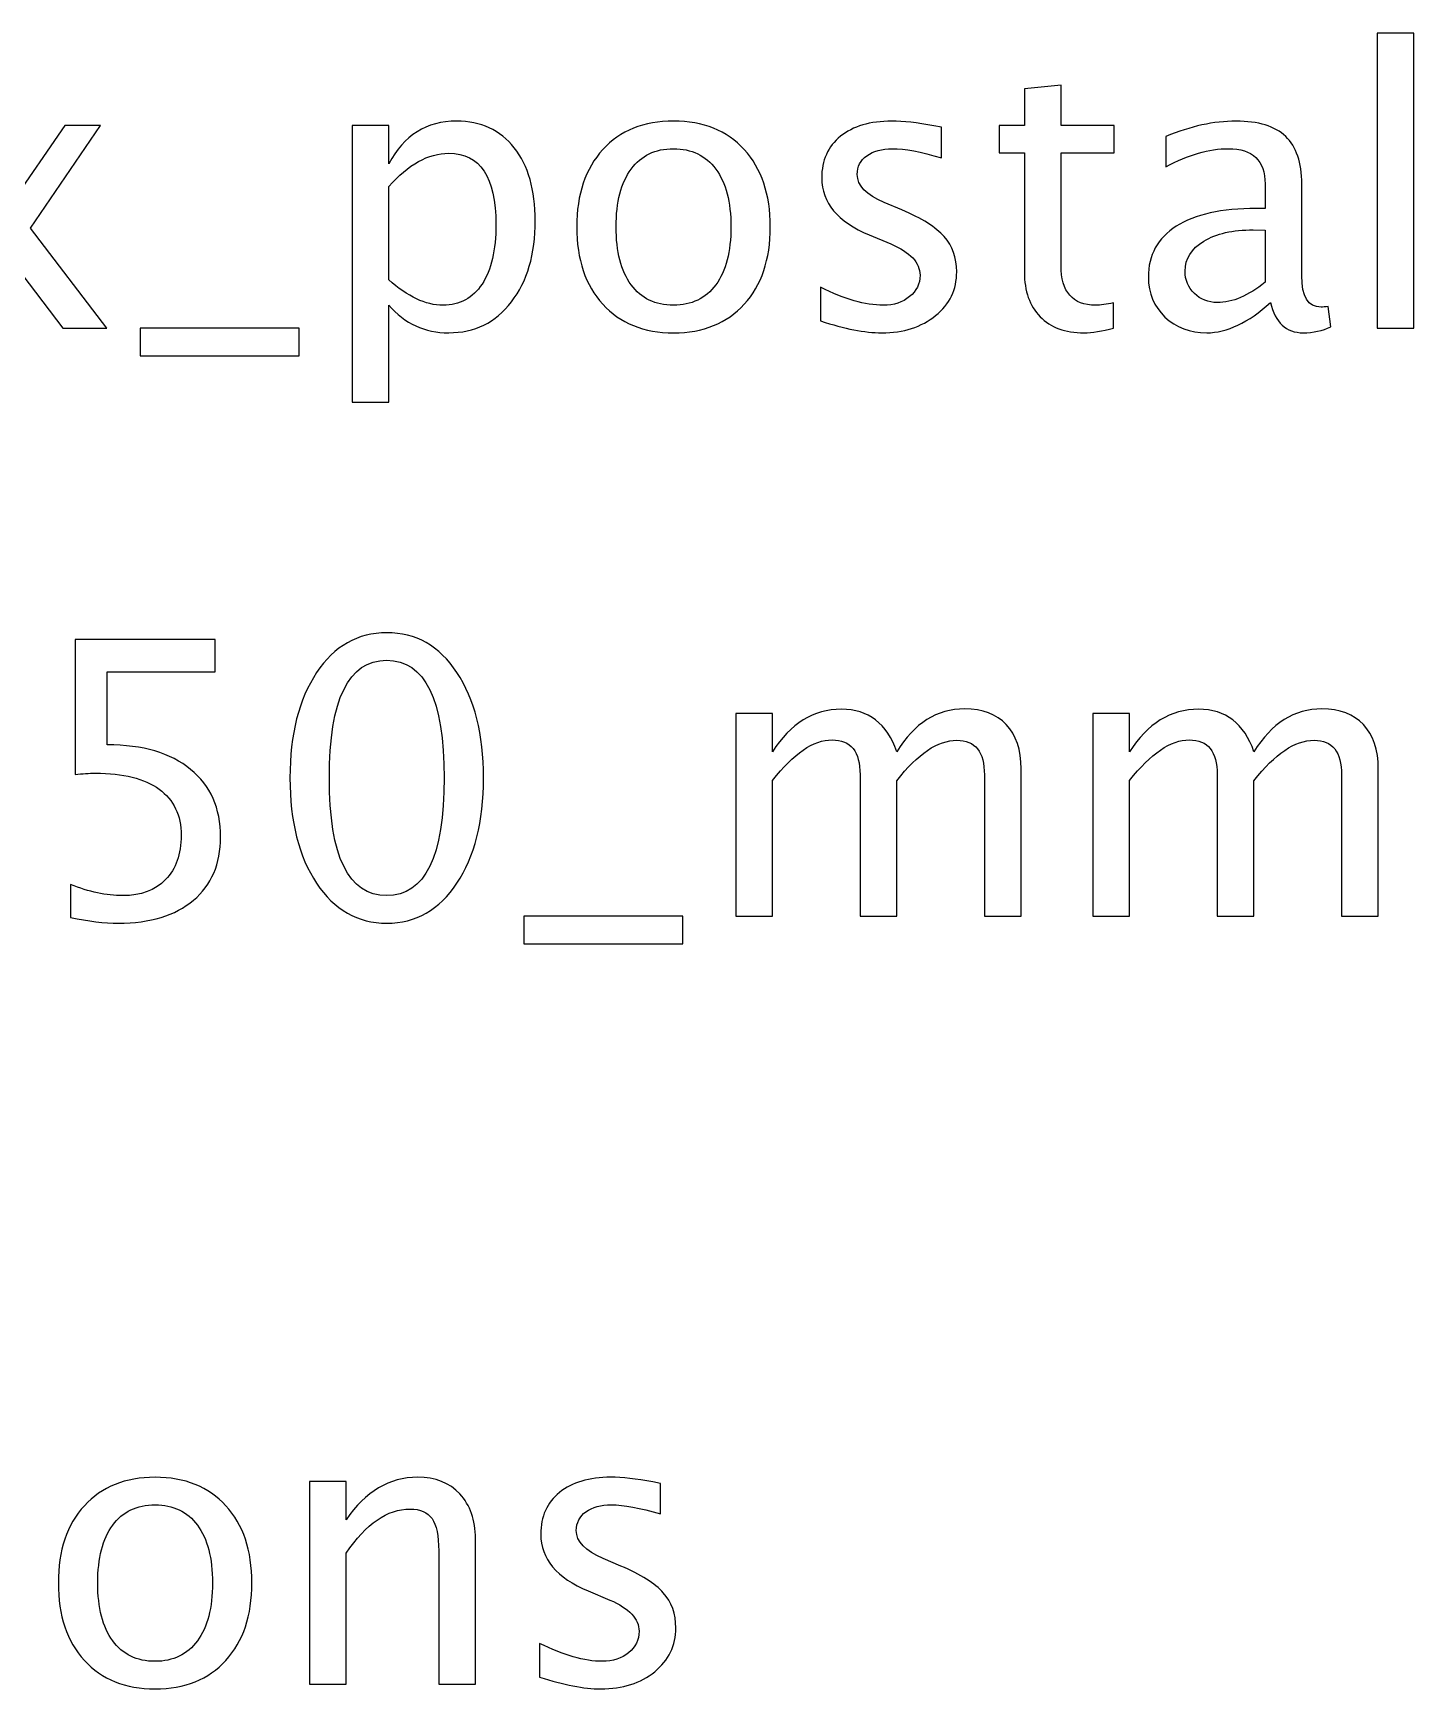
# Model space of a CAD drawing. Header units: centimetres. Extents: x -19.2 to 20.5, y -19 to 20.1.
# Drawn here: x 3.97 to 8.55, y 14.66 to 20.15 of the extents above; entities that cross this region are included whole.
import ezdxf

# ---------------------------------------------------------------- set-up
doc = ezdxf.new("R2010")
doc.units = ezdxf.units.CM
doc.header["$MEASUREMENT"] = 0
doc.layers.add('Layer 1', color=7, linetype='Continuous')

msp = doc.modelspace()

# ---------------------------------------------------------------- linework, layer by layer
at = {"layer": 'Layer 1'}
for points, knots in [([(8.42781, 19.17044), (8.42781, 19.17044), (8.42781, 20.14961), (8.42781, 20.14961), (8.42781, 20.14961), (8.42781, 20.14961), (8.54973, 20.14961), (8.54973, 20.14961), (8.54973, 20.14961), (8.54973, 20.14961), (8.54973, 19.17044), (8.54973, 19.17044), (8.54973, 19.17044), (8.54973, 19.17044), (8.42781, 19.17044), (8.42781, 19.17044)], [0, 0, 0, 0, 0.2, 0.2, 0.2, 0.2, 0.4, 0.4, 0.4, 0.4, 0.6, 0.6, 0.6, 0.6, 1, 1, 1, 1]), ([(7.55257, 19.17065), (7.51489, 19.16028), (7.48209, 19.1552), (7.45436, 19.1552), (7.45436, 19.1552), (7.39213, 19.1552), (7.34366, 19.17298), (7.30894, 19.20854), (7.30894, 19.20854), (7.27402, 19.2441), (7.25666, 19.29342), (7.25666, 19.35671), (7.25666, 19.35671), (7.25666, 19.35671), (7.25666, 19.7521), (7.25666, 19.7521), (7.25666, 19.7521), (7.25666, 19.7521), (7.17242, 19.7521), (7.17242, 19.7521), (7.17242, 19.7521), (7.17242, 19.7521), (7.17242, 19.84354), (7.17242, 19.84354), (7.17242, 19.84354), (7.17242, 19.84354), (7.25666, 19.84354), (7.25666, 19.84354), (7.25666, 19.84354), (7.25666, 19.84354), (7.25666, 19.96525), (7.25666, 19.96525), (7.25666, 19.96525), (7.25666, 19.96525), (7.37858, 19.97689), (7.37858, 19.97689), (7.37858, 19.97689), (7.37858, 19.97689), (7.37858, 19.84354), (7.37858, 19.84354), (7.37858, 19.84354), (7.37858, 19.84354), (7.55511, 19.84354), (7.55511, 19.84354), (7.55511, 19.84354), (7.55511, 19.84354), (7.55511, 19.7521), (7.55511, 19.7521), (7.55511, 19.7521), (7.55511, 19.7521), (7.37858, 19.7521), (7.37858, 19.7521), (7.37858, 19.7521), (7.37858, 19.7521), (7.37858, 19.37872), (7.37858, 19.37872), (7.37858, 19.37872), (7.37858, 19.29067), (7.41689, 19.24664), (7.4933, 19.24664), (7.4933, 19.24664), (7.5096, 19.24664), (7.52929, 19.24939), (7.55257, 19.25468), (7.55257, 19.25468), (7.55257, 19.25468), (7.55257, 19.17065), (7.55257, 19.17065)], [0, 0, 0, 0, 0.0555556, 0.0555556, 0.0555556, 0.0555556, 0.1111111, 0.1111111, 0.1111111, 0.1111111, 0.1666667, 0.1666667, 0.1666667, 0.1666667, 0.2222222, 0.2222222, 0.2222222, 0.2222222, 0.2777778, 0.2777778, 0.2777778, 0.2777778, 0.3333333, 0.3333333, 0.3333333, 0.3333333, 0.3888889, 0.3888889, 0.3888889, 0.3888889, 0.4444444, 0.4444444, 0.4444444, 0.4444444, 0.5, 0.5, 0.5, 0.5, 0.5555556, 0.5555556, 0.5555556, 0.5555556, 0.6111111, 0.6111111, 0.6111111, 0.6111111, 0.6666667, 0.6666667, 0.6666667, 0.6666667, 0.7222222, 0.7222222, 0.7222222, 0.7222222, 0.7777778, 0.7777778, 0.7777778, 0.7777778, 0.8333333, 0.8333333, 0.8333333, 0.8333333, 0.8888889, 0.8888889, 0.8888889, 0.8888889, 1, 1, 1, 1]), ([(3.5434, 19.17044), (3.5434, 19.17044), (3.79973, 19.51779), (3.79973, 19.51779), (3.79973, 19.51779), (3.79973, 19.51779), (3.55102, 19.84354), (3.55102, 19.84354), (3.55102, 19.84354), (3.55102, 19.84354), (3.69644, 19.84354), (3.69644, 19.84354), (3.69644, 19.84354), (3.69644, 19.84354), (3.89286, 19.58425), (3.89286, 19.58425), (3.89286, 19.58425), (3.89286, 19.58425), (4.07066, 19.84354), (4.07066, 19.84354), (4.07066, 19.84354), (4.07066, 19.84354), (4.18983, 19.84354), (4.18983, 19.84354), (4.18983, 19.84354), (4.18983, 19.84354), (3.957, 19.50212), (3.957, 19.50212), (3.957, 19.50212), (3.957, 19.50212), (4.21015, 19.17044), (4.21015, 19.17044), (4.21015, 19.17044), (4.21015, 19.17044), (4.06474, 19.17044), (4.06474, 19.17044), (4.06474, 19.17044), (4.06474, 19.17044), (3.86196, 19.43714), (3.86196, 19.43714), (3.86196, 19.43714), (3.86196, 19.43714), (3.66574, 19.17044), (3.66574, 19.17044), (3.66574, 19.17044), (3.66574, 19.17044), (3.5434, 19.17044), (3.5434, 19.17044)], [0, 0, 0, 0, 0.0769231, 0.0769231, 0.0769231, 0.0769231, 0.1538462, 0.1538462, 0.1538462, 0.1538462, 0.2307692, 0.2307692, 0.2307692, 0.2307692, 0.3076923, 0.3076923, 0.3076923, 0.3076923, 0.3846154, 0.3846154, 0.3846154, 0.3846154, 0.4615385, 0.4615385, 0.4615385, 0.4615385, 0.5384615, 0.5384615, 0.5384615, 0.5384615, 0.6153846, 0.6153846, 0.6153846, 0.6153846, 0.6923077, 0.6923077, 0.6923077, 0.6923077, 0.7692308, 0.7692308, 0.7692308, 0.7692308, 0.8461538, 0.8461538, 0.8461538, 0.8461538, 1, 1, 1, 1]), ([(5.02464, 18.92533), (5.02464, 18.92533), (5.02464, 19.84354), (5.02464, 19.84354), (5.02464, 19.84354), (5.02464, 19.84354), (5.14656, 19.84354), (5.14656, 19.84354), (5.14656, 19.84354), (5.14656, 19.84354), (5.14656, 19.71633), (5.14656, 19.71633), (5.14656, 19.71633), (5.19651, 19.81052), (5.27166, 19.85751), (5.37177, 19.85751), (5.37177, 19.85751), (5.45284, 19.85751), (5.51655, 19.82809), (5.56312, 19.76903), (5.56312, 19.76903), (5.60969, 19.70998), (5.63297, 19.62933), (5.63297, 19.5271), (5.63297, 19.5271), (5.63297, 19.41576), (5.60651, 19.3258), (5.55381, 19.25765), (5.55381, 19.25765), (5.5011, 19.18928), (5.43168, 19.1552), (5.34574, 19.1552), (5.34574, 19.1552), (5.26594, 19.1552), (5.19948, 19.18568), (5.14656, 19.24685), (5.14656, 19.24685), (5.14656, 19.24685), (5.14656, 18.92533), (5.14656, 18.92533), (5.14656, 18.92533), (5.14656, 18.92533), (5.02464, 18.92533), (5.02464, 18.92533)], [0, 0, 0, 0, 0.0833333, 0.0833333, 0.0833333, 0.0833333, 0.1666667, 0.1666667, 0.1666667, 0.1666667, 0.25, 0.25, 0.25, 0.25, 0.3333333, 0.3333333, 0.3333333, 0.3333333, 0.4166667, 0.4166667, 0.4166667, 0.4166667, 0.5, 0.5, 0.5, 0.5, 0.5833333, 0.5833333, 0.5833333, 0.5833333, 0.6666667, 0.6666667, 0.6666667, 0.6666667, 0.75, 0.75, 0.75, 0.75, 0.8333333, 0.8333333, 0.8333333, 0.8333333, 1, 1, 1, 1]), ([(6.09186, 19.1552), (5.99301, 19.1552), (5.9147, 19.18674), (5.85712, 19.24982), (5.85712, 19.24982), (5.79934, 19.31289), (5.77055, 19.39862), (5.77055, 19.50678), (5.77055, 19.50678), (5.77055, 19.61473), (5.79934, 19.70024), (5.85712, 19.76311), (5.85712, 19.76311), (5.9147, 19.82597), (5.99301, 19.85751), (6.09186, 19.85751), (6.09186, 19.85751), (6.19071, 19.85751), (6.26903, 19.82597), (6.3266, 19.76311), (6.3266, 19.76311), (6.38438, 19.70024), (6.41317, 19.61473), (6.41317, 19.50678), (6.41317, 19.50678), (6.41317, 19.39862), (6.38438, 19.31289), (6.3266, 19.24982), (6.3266, 19.24982), (6.26903, 19.18674), (6.19071, 19.1552), (6.09186, 19.1552)], [0, 0, 0, 0, 0.1111111, 0.1111111, 0.1111111, 0.1111111, 0.2222222, 0.2222222, 0.2222222, 0.2222222, 0.3333333, 0.3333333, 0.3333333, 0.3333333, 0.4444444, 0.4444444, 0.4444444, 0.4444444, 0.5555556, 0.5555556, 0.5555556, 0.5555556, 0.6666667, 0.6666667, 0.6666667, 0.6666667, 0.7777778, 0.7777778, 0.7777778, 0.7777778, 1, 1, 1, 1]), ([(6.57996, 19.19457), (6.57996, 19.19457), (6.57996, 19.30633), (6.57996, 19.30633), (6.57996, 19.30633), (6.65976, 19.26654), (6.72897, 19.24664), (6.78803, 19.24664), (6.78803, 19.24664), (6.82317, 19.24664), (6.85238, 19.25617), (6.87545, 19.27522), (6.87545, 19.27522), (6.89852, 19.29405), (6.91016, 19.31776), (6.91016, 19.34634), (6.91016, 19.34634), (6.91016, 19.38803), (6.87778, 19.42254), (6.81301, 19.44984), (6.81301, 19.44984), (6.81301, 19.44984), (6.74167, 19.48011), (6.74167, 19.48011), (6.74167, 19.48011), (6.63648, 19.52371), (6.58377, 19.58679), (6.58377, 19.6687), (6.58377, 19.6687), (6.58377, 19.72734), (6.60451, 19.77348), (6.646, 19.80713), (6.646, 19.80713), (6.68749, 19.84079), (6.74443, 19.85751), (6.8166, 19.85751), (6.8166, 19.85751), (6.85407, 19.85751), (6.90064, 19.85243), (6.95588, 19.84206), (6.95588, 19.84206), (6.95588, 19.84206), (6.98128, 19.83719), (6.98128, 19.83719), (6.98128, 19.83719), (6.98128, 19.83719), (6.98128, 19.73559), (6.98128, 19.73559), (6.98128, 19.73559), (6.91334, 19.75591), (6.85915, 19.76607), (6.81872, 19.76607), (6.81872, 19.76607), (6.78316, 19.76607), (6.75501, 19.75824), (6.73363, 19.74279), (6.73363, 19.74279), (6.71246, 19.72734), (6.70188, 19.70659), (6.70188, 19.68056), (6.70188, 19.68056), (6.70188, 19.64394), (6.73151, 19.61282), (6.79099, 19.58764), (6.79099, 19.58764), (6.79099, 19.58764), (6.84962, 19.56287), (6.84962, 19.56287), (6.84962, 19.56287), (6.91609, 19.53493), (6.96308, 19.5053), (6.99059, 19.47418), (6.99059, 19.47418), (7.01832, 19.44307), (7.03208, 19.40412), (7.03208, 19.35755), (7.03208, 19.35755), (7.03208, 19.2985), (7.0088, 19.25003), (6.96202, 19.21214), (6.96202, 19.21214), (6.91545, 19.17425), (6.85576, 19.1552), (6.78316, 19.1552), (6.78316, 19.1552), (6.72728, 19.1552), (6.65976, 19.16832), (6.57996, 19.19457)], [0, 0, 0, 0, 0.0434783, 0.0434783, 0.0434783, 0.0434783, 0.0869565, 0.0869565, 0.0869565, 0.0869565, 0.1304348, 0.1304348, 0.1304348, 0.1304348, 0.173913, 0.173913, 0.173913, 0.173913, 0.2173913, 0.2173913, 0.2173913, 0.2173913, 0.2608696, 0.2608696, 0.2608696, 0.2608696, 0.3043478, 0.3043478, 0.3043478, 0.3043478, 0.3478261, 0.3478261, 0.3478261, 0.3478261, 0.3913043, 0.3913043, 0.3913043, 0.3913043, 0.4347826, 0.4347826, 0.4347826, 0.4347826, 0.4782609, 0.4782609, 0.4782609, 0.4782609, 0.5217391, 0.5217391, 0.5217391, 0.5217391, 0.5652174, 0.5652174, 0.5652174, 0.5652174, 0.6086957, 0.6086957, 0.6086957, 0.6086957, 0.6521739, 0.6521739, 0.6521739, 0.6521739, 0.6956522, 0.6956522, 0.6956522, 0.6956522, 0.7391304, 0.7391304, 0.7391304, 0.7391304, 0.7826087, 0.7826087, 0.7826087, 0.7826087, 0.826087, 0.826087, 0.826087, 0.826087, 0.8695652, 0.8695652, 0.8695652, 0.8695652, 0.9130435, 0.9130435, 0.9130435, 0.9130435, 1, 1, 1, 1]), ([(8.07348, 19.25617), (8.00025, 19.18886), (7.92976, 19.1552), (7.86203, 19.1552), (7.86203, 19.1552), (7.80636, 19.1552), (7.76, 19.17256), (7.72339, 19.20748), (7.72339, 19.20748), (7.68656, 19.24241), (7.66814, 19.28643), (7.66814, 19.33956), (7.66814, 19.33956), (7.66814, 19.41301), (7.69904, 19.46953), (7.76085, 19.5089), (7.76085, 19.5089), (7.82266, 19.54827), (7.91135, 19.56795), (8.02692, 19.56795), (8.02692, 19.56795), (8.02692, 19.56795), (8.05549, 19.56795), (8.05549, 19.56795), (8.05549, 19.56795), (8.05549, 19.56795), (8.05549, 19.64902), (8.05549, 19.64902), (8.05549, 19.64902), (8.05549, 19.72712), (8.01485, 19.76607), (7.93336, 19.76607), (7.93336, 19.76607), (7.87028, 19.76607), (7.80128, 19.74617), (7.72656, 19.70638), (7.72656, 19.70638), (7.72656, 19.70638), (7.72656, 19.80671), (7.72656, 19.80671), (7.72656, 19.80671), (7.80869, 19.84058), (7.88616, 19.85751), (7.95876, 19.85751), (7.95876, 19.85751), (8.03348, 19.85751), (8.08872, 19.84058), (8.12407, 19.8065), (8.12407, 19.8065), (8.15963, 19.77242), (8.17741, 19.71993), (8.17741, 19.64902), (8.17741, 19.64902), (8.17741, 19.64902), (8.17741, 19.34485), (8.17741, 19.34485), (8.17741, 19.34485), (8.17741, 19.27522), (8.19879, 19.24029), (8.24176, 19.24029), (8.24176, 19.24029), (8.24705, 19.24029), (8.25488, 19.24114), (8.26525, 19.24283), (8.26525, 19.24283), (8.26525, 19.24283), (8.27393, 19.1751), (8.27393, 19.1751), (8.27393, 19.1751), (8.2462, 19.16176), (8.21572, 19.1552), (8.18228, 19.1552), (8.18228, 19.1552), (8.12534, 19.1552), (8.08915, 19.18886), (8.07348, 19.25617)], [0, 0, 0, 0, 0.05, 0.05, 0.05, 0.05, 0.1, 0.1, 0.1, 0.1, 0.15, 0.15, 0.15, 0.15, 0.2, 0.2, 0.2, 0.2, 0.25, 0.25, 0.25, 0.25, 0.3, 0.3, 0.3, 0.3, 0.35, 0.35, 0.35, 0.35, 0.4, 0.4, 0.4, 0.4, 0.45, 0.45, 0.45, 0.45, 0.5, 0.5, 0.5, 0.5, 0.55, 0.55, 0.55, 0.55, 0.6, 0.6, 0.6, 0.6, 0.65, 0.65, 0.65, 0.65, 0.7, 0.7, 0.7, 0.7, 0.75, 0.75, 0.75, 0.75, 0.8, 0.8, 0.8, 0.8, 0.85, 0.85, 0.85, 0.85, 0.9, 0.9, 0.9, 0.9, 1, 1, 1, 1]), ([(5.14656, 19.33088), (5.20943, 19.27479), (5.26933, 19.24664), (5.32627, 19.24664), (5.32627, 19.24664), (5.38236, 19.24664), (5.42575, 19.27014), (5.45623, 19.31691), (5.45623, 19.31691), (5.48692, 19.36369), (5.50216, 19.42952), (5.50216, 19.51461), (5.50216, 19.51461), (5.50216, 19.67209), (5.45009, 19.75083), (5.34595, 19.75083), (5.34595, 19.75083), (5.27779, 19.75083), (5.21133, 19.714), (5.14656, 19.64013), (5.14656, 19.64013), (5.14656, 19.64013), (5.14656, 19.33088), (5.14656, 19.33088)], [0, 0, 0, 0, 0.1428571, 0.1428571, 0.1428571, 0.1428571, 0.2857143, 0.2857143, 0.2857143, 0.2857143, 0.4285714, 0.4285714, 0.4285714, 0.4285714, 0.5714286, 0.5714286, 0.5714286, 0.5714286, 0.7142857, 0.7142857, 0.7142857, 0.7142857, 1, 1, 1, 1]), ([(6.09165, 19.24664), (6.15197, 19.24664), (6.19896, 19.26929), (6.23241, 19.3148), (6.23241, 19.3148), (6.26564, 19.36009), (6.28236, 19.42423), (6.28236, 19.50678), (6.28236, 19.50678), (6.28236, 19.58912), (6.26564, 19.65304), (6.23241, 19.69834), (6.23241, 19.69834), (6.19896, 19.74342), (6.15197, 19.76607), (6.09165, 19.76607), (6.09165, 19.76607), (6.03111, 19.76607), (5.98412, 19.74342), (5.9511, 19.69834), (5.9511, 19.69834), (5.91787, 19.65304), (5.90136, 19.58912), (5.90136, 19.50678), (5.90136, 19.50678), (5.90136, 19.42423), (5.91787, 19.36009), (5.9511, 19.3148), (5.9511, 19.3148), (5.98412, 19.26929), (6.03111, 19.24664), (6.09165, 19.24664)], [0, 0, 0, 0, 0.1111111, 0.1111111, 0.1111111, 0.1111111, 0.2222222, 0.2222222, 0.2222222, 0.2222222, 0.3333333, 0.3333333, 0.3333333, 0.3333333, 0.4444444, 0.4444444, 0.4444444, 0.4444444, 0.5555556, 0.5555556, 0.5555556, 0.5555556, 0.6666667, 0.6666667, 0.6666667, 0.6666667, 0.7777778, 0.7777778, 0.7777778, 0.7777778, 1, 1, 1, 1]), ([(8.05549, 19.32263), (8.05549, 19.32263), (8.05549, 19.49556), (8.05549, 19.49556), (8.05549, 19.49556), (8.05549, 19.49556), (8.01633, 19.49683), (8.01633, 19.49683), (8.01633, 19.49683), (7.9486, 19.49683), (7.89399, 19.48434), (7.85229, 19.45937), (7.85229, 19.45937), (7.8108, 19.43418), (7.79006, 19.40095), (7.79006, 19.35946), (7.79006, 19.35946), (7.79006, 19.33046), (7.80043, 19.30591), (7.82096, 19.2858), (7.82096, 19.2858), (7.84171, 19.26569), (7.8669, 19.25553), (7.89674, 19.25553), (7.89674, 19.25553), (7.94754, 19.25553), (8.00046, 19.27797), (8.05549, 19.32263)], [0, 0, 0, 0, 0.125, 0.125, 0.125, 0.125, 0.25, 0.25, 0.25, 0.25, 0.375, 0.375, 0.375, 0.375, 0.5, 0.5, 0.5, 0.5, 0.625, 0.625, 0.625, 0.625, 0.75, 0.75, 0.75, 0.75, 1, 1, 1, 1]), ([(4.32106, 19.079), (4.32106, 19.079), (4.32106, 19.17044), (4.32106, 19.17044), (4.32106, 19.17044), (4.32106, 19.17044), (4.84938, 19.17044), (4.84938, 19.17044), (4.84938, 19.17044), (4.84938, 19.17044), (4.84938, 19.079), (4.84938, 19.079), (4.84938, 19.079), (4.84938, 19.079), (4.32106, 19.079), (4.32106, 19.079)], [0, 0, 0, 0, 0.2, 0.2, 0.2, 0.2, 0.4, 0.4, 0.4, 0.4, 0.6, 0.6, 0.6, 0.6, 1, 1, 1, 1]), ([(4.09034, 17.21506), (4.09034, 17.21506), (4.09034, 17.32428), (4.09034, 17.32428), (4.09034, 17.32428), (4.15109, 17.29973), (4.20866, 17.28745), (4.2637, 17.28745), (4.2637, 17.28745), (4.32381, 17.28745), (4.37122, 17.30523), (4.40572, 17.34079), (4.40572, 17.34079), (4.44023, 17.37635), (4.45737, 17.42525), (4.45737, 17.48748), (4.45737, 17.48748), (4.45737, 17.55436), (4.43303, 17.60559), (4.38435, 17.64093), (4.38435, 17.64093), (4.33566, 17.67628), (4.26518, 17.69385), (4.1731, 17.69385), (4.1731, 17.69385), (4.15172, 17.69385), (4.12908, 17.69237), (4.10558, 17.68941), (4.10558, 17.68941), (4.10558, 17.68941), (4.10558, 18.13708), (4.10558, 18.13708), (4.10558, 18.13708), (4.10558, 18.13708), (4.5704, 18.13708), (4.5704, 18.13708), (4.5704, 18.13708), (4.5704, 18.13708), (4.5704, 18.0304), (4.5704, 18.0304), (4.5704, 18.0304), (4.5704, 18.0304), (4.21226, 18.0304), (4.21226, 18.0304), (4.21226, 18.0304), (4.21226, 18.0304), (4.21226, 17.78783), (4.21226, 17.78783), (4.21226, 17.78783), (4.33037, 17.78783), (4.42245, 17.76074), (4.4887, 17.70655), (4.4887, 17.70655), (4.55495, 17.65258), (4.58818, 17.57765), (4.58818, 17.48176), (4.58818, 17.48176), (4.58818, 17.39244), (4.55812, 17.32259), (4.49801, 17.272), (4.49801, 17.272), (4.4379, 17.22141), (4.35492, 17.19601), (4.24909, 17.19601), (4.24909, 17.19601), (4.20189, 17.19601), (4.14897, 17.20236), (4.09034, 17.21506)], [0, 0, 0, 0, 0.0555556, 0.0555556, 0.0555556, 0.0555556, 0.1111111, 0.1111111, 0.1111111, 0.1111111, 0.1666667, 0.1666667, 0.1666667, 0.1666667, 0.2222222, 0.2222222, 0.2222222, 0.2222222, 0.2777778, 0.2777778, 0.2777778, 0.2777778, 0.3333333, 0.3333333, 0.3333333, 0.3333333, 0.3888889, 0.3888889, 0.3888889, 0.3888889, 0.4444444, 0.4444444, 0.4444444, 0.4444444, 0.5, 0.5, 0.5, 0.5, 0.5555556, 0.5555556, 0.5555556, 0.5555556, 0.6111111, 0.6111111, 0.6111111, 0.6111111, 0.6666667, 0.6666667, 0.6666667, 0.6666667, 0.7222222, 0.7222222, 0.7222222, 0.7222222, 0.7777778, 0.7777778, 0.7777778, 0.7777778, 0.8333333, 0.8333333, 0.8333333, 0.8333333, 0.8888889, 0.8888889, 0.8888889, 0.8888889, 1, 1, 1, 1]), ([(5.13978, 17.19601), (5.04347, 17.19601), (4.96579, 17.24025), (4.90695, 17.32851), (4.90695, 17.32851), (4.84789, 17.41678), (4.81847, 17.5332), (4.81847, 17.67798), (4.81847, 17.67798), (4.81847, 17.82276), (4.84789, 17.93917), (4.90695, 18.02744), (4.90695, 18.02744), (4.96579, 18.1157), (5.04347, 18.15994), (5.13978, 18.15994), (5.13978, 18.15994), (5.23651, 18.15994), (5.31419, 18.11591), (5.37304, 18.02786), (5.37304, 18.02786), (5.43167, 17.93981), (5.46109, 17.82318), (5.46109, 17.67798), (5.46109, 17.67798), (5.46109, 17.5332), (5.43167, 17.41678), (5.37304, 17.32851), (5.37304, 17.32851), (5.31419, 17.24025), (5.23651, 17.19601), (5.13978, 17.19601)], [0, 0, 0, 0, 0.1111111, 0.1111111, 0.1111111, 0.1111111, 0.2222222, 0.2222222, 0.2222222, 0.2222222, 0.3333333, 0.3333333, 0.3333333, 0.3333333, 0.4444444, 0.4444444, 0.4444444, 0.4444444, 0.5555556, 0.5555556, 0.5555556, 0.5555556, 0.6666667, 0.6666667, 0.6666667, 0.6666667, 0.7777778, 0.7777778, 0.7777778, 0.7777778, 1, 1, 1, 1]), ([(5.13957, 17.28745), (5.26678, 17.28745), (5.33028, 17.41763), (5.33028, 17.67798), (5.33028, 17.67798), (5.33028, 17.93833), (5.26678, 18.0685), (5.13957, 18.0685), (5.13957, 18.0685), (5.01278, 18.0685), (4.94928, 17.93833), (4.94928, 17.67798), (4.94928, 17.67798), (4.94928, 17.41763), (5.01278, 17.28745), (5.13957, 17.28745)], [0, 0, 0, 0, 0.2, 0.2, 0.2, 0.2, 0.4, 0.4, 0.4, 0.4, 0.6, 0.6, 0.6, 0.6, 1, 1, 1, 1]), ([(6.29844, 17.21887), (6.29844, 17.21887), (6.29844, 17.89197), (6.29844, 17.89197), (6.29844, 17.89197), (6.29844, 17.89197), (6.42036, 17.89197), (6.42036, 17.89197), (6.42036, 17.89197), (6.42036, 17.89197), (6.42036, 17.76476), (6.42036, 17.76476), (6.42036, 17.76476), (6.47984, 17.85895), (6.55604, 17.90594), (6.64938, 17.90594), (6.64938, 17.90594), (6.73934, 17.90594), (6.80051, 17.85895), (6.83311, 17.76476), (6.83311, 17.76476), (6.8909, 17.8598), (6.96625, 17.90721), (7.05875, 17.90721), (7.05875, 17.90721), (7.1178, 17.90721), (7.16373, 17.88985), (7.19654, 17.85493), (7.19654, 17.85493), (7.22935, 17.82), (7.24586, 17.77111), (7.24586, 17.70824), (7.24586, 17.70824), (7.24586, 17.70824), (7.24586, 17.21887), (7.24586, 17.21887), (7.24586, 17.21887), (7.24586, 17.21887), (7.12394, 17.21887), (7.12394, 17.21887), (7.12394, 17.21887), (7.12394, 17.21887), (7.12394, 17.68814), (7.12394, 17.68814), (7.12394, 17.68814), (7.12394, 17.76476), (7.09346, 17.80307), (7.0325, 17.80307), (7.0325, 17.80307), (6.96921, 17.80307), (6.90275, 17.75841), (6.83311, 17.66887), (6.83311, 17.66887), (6.83311, 17.66887), (6.83311, 17.21887), (6.83311, 17.21887), (6.83311, 17.21887), (6.83311, 17.21887), (6.71119, 17.21887), (6.71119, 17.21887), (6.71119, 17.21887), (6.71119, 17.21887), (6.71119, 17.68856), (6.71119, 17.68856), (6.71119, 17.68856), (6.71119, 17.76582), (6.68029, 17.80434), (6.61827, 17.80434), (6.61827, 17.80434), (6.55667, 17.80434), (6.49063, 17.75947), (6.42036, 17.66951), (6.42036, 17.66951), (6.42036, 17.66951), (6.42036, 17.21887), (6.42036, 17.21887), (6.42036, 17.21887), (6.42036, 17.21887), (6.29844, 17.21887), (6.29844, 17.21887)], [0, 0, 0, 0, 0.047619, 0.047619, 0.047619, 0.047619, 0.0952381, 0.0952381, 0.0952381, 0.0952381, 0.1428571, 0.1428571, 0.1428571, 0.1428571, 0.1904762, 0.1904762, 0.1904762, 0.1904762, 0.2380952, 0.2380952, 0.2380952, 0.2380952, 0.2857143, 0.2857143, 0.2857143, 0.2857143, 0.3333333, 0.3333333, 0.3333333, 0.3333333, 0.3809524, 0.3809524, 0.3809524, 0.3809524, 0.4285714, 0.4285714, 0.4285714, 0.4285714, 0.4761905, 0.4761905, 0.4761905, 0.4761905, 0.5238095, 0.5238095, 0.5238095, 0.5238095, 0.5714286, 0.5714286, 0.5714286, 0.5714286, 0.6190476, 0.6190476, 0.6190476, 0.6190476, 0.6666667, 0.6666667, 0.6666667, 0.6666667, 0.7142857, 0.7142857, 0.7142857, 0.7142857, 0.7619048, 0.7619048, 0.7619048, 0.7619048, 0.8095238, 0.8095238, 0.8095238, 0.8095238, 0.8571429, 0.8571429, 0.8571429, 0.8571429, 0.9047619, 0.9047619, 0.9047619, 0.9047619, 1, 1, 1, 1]), ([(7.4842, 17.21887), (7.4842, 17.21887), (7.4842, 17.89197), (7.4842, 17.89197), (7.4842, 17.89197), (7.4842, 17.89197), (7.60612, 17.89197), (7.60612, 17.89197), (7.60612, 17.89197), (7.60612, 17.89197), (7.60612, 17.76476), (7.60612, 17.76476), (7.60612, 17.76476), (7.6656, 17.85895), (7.7418, 17.90594), (7.83514, 17.90594), (7.83514, 17.90594), (7.9251, 17.90594), (7.98627, 17.85895), (8.01887, 17.76476), (8.01887, 17.76476), (8.07666, 17.8598), (8.15201, 17.90721), (8.24451, 17.90721), (8.24451, 17.90721), (8.30356, 17.90721), (8.34949, 17.88985), (8.3823, 17.85493), (8.3823, 17.85493), (8.41511, 17.82), (8.43162, 17.77111), (8.43162, 17.70824), (8.43162, 17.70824), (8.43162, 17.70824), (8.43162, 17.21887), (8.43162, 17.21887), (8.43162, 17.21887), (8.43162, 17.21887), (8.3097, 17.21887), (8.3097, 17.21887), (8.3097, 17.21887), (8.3097, 17.21887), (8.3097, 17.68814), (8.3097, 17.68814), (8.3097, 17.68814), (8.3097, 17.76476), (8.27922, 17.80307), (8.21826, 17.80307), (8.21826, 17.80307), (8.15497, 17.80307), (8.08851, 17.75841), (8.01887, 17.66887), (8.01887, 17.66887), (8.01887, 17.66887), (8.01887, 17.21887), (8.01887, 17.21887), (8.01887, 17.21887), (8.01887, 17.21887), (7.89695, 17.21887), (7.89695, 17.21887), (7.89695, 17.21887), (7.89695, 17.21887), (7.89695, 17.68856), (7.89695, 17.68856), (7.89695, 17.68856), (7.89695, 17.76582), (7.86605, 17.80434), (7.80403, 17.80434), (7.80403, 17.80434), (7.74243, 17.80434), (7.67639, 17.75947), (7.60612, 17.66951), (7.60612, 17.66951), (7.60612, 17.66951), (7.60612, 17.21887), (7.60612, 17.21887), (7.60612, 17.21887), (7.60612, 17.21887), (7.4842, 17.21887), (7.4842, 17.21887)], [0, 0, 0, 0, 0.047619, 0.047619, 0.047619, 0.047619, 0.0952381, 0.0952381, 0.0952381, 0.0952381, 0.1428571, 0.1428571, 0.1428571, 0.1428571, 0.1904762, 0.1904762, 0.1904762, 0.1904762, 0.2380952, 0.2380952, 0.2380952, 0.2380952, 0.2857143, 0.2857143, 0.2857143, 0.2857143, 0.3333333, 0.3333333, 0.3333333, 0.3333333, 0.3809524, 0.3809524, 0.3809524, 0.3809524, 0.4285714, 0.4285714, 0.4285714, 0.4285714, 0.4761905, 0.4761905, 0.4761905, 0.4761905, 0.5238095, 0.5238095, 0.5238095, 0.5238095, 0.5714286, 0.5714286, 0.5714286, 0.5714286, 0.6190476, 0.6190476, 0.6190476, 0.6190476, 0.6666667, 0.6666667, 0.6666667, 0.6666667, 0.7142857, 0.7142857, 0.7142857, 0.7142857, 0.7619048, 0.7619048, 0.7619048, 0.7619048, 0.8095238, 0.8095238, 0.8095238, 0.8095238, 0.8571429, 0.8571429, 0.8571429, 0.8571429, 0.9047619, 0.9047619, 0.9047619, 0.9047619, 1, 1, 1, 1]), ([(5.59486, 17.12743), (5.59486, 17.12743), (5.59486, 17.21887), (5.59486, 17.21887), (5.59486, 17.21887), (5.59486, 17.21887), (6.12318, 17.21887), (6.12318, 17.21887), (6.12318, 17.21887), (6.12318, 17.21887), (6.12318, 17.12743), (6.12318, 17.12743), (6.12318, 17.12743), (6.12318, 17.12743), (5.59486, 17.12743), (5.59486, 17.12743)], [0, 0, 0, 0, 0.2, 0.2, 0.2, 0.2, 0.4, 0.4, 0.4, 0.4, 0.6, 0.6, 0.6, 0.6, 1, 1, 1, 1]), ([(4.37092, 14.6552), (4.27207, 14.6552), (4.19376, 14.68674), (4.13618, 14.74982), (4.13618, 14.74982), (4.0784, 14.81289), (4.04961, 14.89862), (4.04961, 15.00678), (4.04961, 15.00678), (4.04961, 15.11473), (4.0784, 15.20024), (4.13618, 15.26311), (4.13618, 15.26311), (4.19376, 15.32597), (4.27207, 15.35751), (4.37092, 15.35751), (4.37092, 15.35751), (4.46977, 15.35751), (4.54809, 15.32597), (4.60566, 15.26311), (4.60566, 15.26311), (4.66344, 15.20024), (4.69223, 15.11473), (4.69223, 15.00678), (4.69223, 15.00678), (4.69223, 14.89862), (4.66344, 14.81289), (4.60566, 14.74982), (4.60566, 14.74982), (4.54809, 14.68674), (4.46977, 14.6552), (4.37092, 14.6552)], [0, 0, 0, 0, 0.1111111, 0.1111111, 0.1111111, 0.1111111, 0.2222222, 0.2222222, 0.2222222, 0.2222222, 0.3333333, 0.3333333, 0.3333333, 0.3333333, 0.4444444, 0.4444444, 0.4444444, 0.4444444, 0.5555556, 0.5555556, 0.5555556, 0.5555556, 0.6666667, 0.6666667, 0.6666667, 0.6666667, 0.7777778, 0.7777778, 0.7777778, 0.7777778, 1, 1, 1, 1]), ([(4.88315, 14.67044), (4.88315, 14.67044), (4.88315, 15.34354), (4.88315, 15.34354), (4.88315, 15.34354), (4.88315, 15.34354), (5.00507, 15.34354), (5.00507, 15.34354), (5.00507, 15.34354), (5.00507, 15.34354), (5.00507, 15.21633), (5.00507, 15.21633), (5.00507, 15.21633), (5.06963, 15.31052), (5.14879, 15.35751), (5.24235, 15.35751), (5.24235, 15.35751), (5.30119, 15.35751), (5.34797, 15.3391), (5.38247, 15.30205), (5.38247, 15.30205), (5.41697, 15.26522), (5.43433, 15.21548), (5.43433, 15.15325), (5.43433, 15.15325), (5.43433, 15.15325), (5.43433, 14.67044), (5.43433, 14.67044), (5.43433, 14.67044), (5.43433, 14.67044), (5.31241, 14.67044), (5.31241, 14.67044), (5.31241, 14.67044), (5.31241, 14.67044), (5.31241, 15.11346), (5.31241, 15.11346), (5.31241, 15.11346), (5.31241, 15.16341), (5.305, 15.19897), (5.2904, 15.22014), (5.2904, 15.22014), (5.27558, 15.24152), (5.25124, 15.2521), (5.21716, 15.2521), (5.21716, 15.2521), (5.14223, 15.2521), (5.07153, 15.20321), (5.00507, 15.10542), (5.00507, 15.10542), (5.00507, 15.10542), (5.00507, 14.67044), (5.00507, 14.67044), (5.00507, 14.67044), (5.00507, 14.67044), (4.88315, 14.67044), (4.88315, 14.67044)], [0, 0, 0, 0, 0.0666667, 0.0666667, 0.0666667, 0.0666667, 0.1333333, 0.1333333, 0.1333333, 0.1333333, 0.2, 0.2, 0.2, 0.2, 0.2666667, 0.2666667, 0.2666667, 0.2666667, 0.3333333, 0.3333333, 0.3333333, 0.3333333, 0.4, 0.4, 0.4, 0.4, 0.4666667, 0.4666667, 0.4666667, 0.4666667, 0.5333333, 0.5333333, 0.5333333, 0.5333333, 0.6, 0.6, 0.6, 0.6, 0.6666667, 0.6666667, 0.6666667, 0.6666667, 0.7333333, 0.7333333, 0.7333333, 0.7333333, 0.8, 0.8, 0.8, 0.8, 0.8666667, 0.8666667, 0.8666667, 0.8666667, 1, 1, 1, 1]), ([(5.64727, 14.69457), (5.64727, 14.69457), (5.64727, 14.80633), (5.64727, 14.80633), (5.64727, 14.80633), (5.72707, 14.76654), (5.79628, 14.74664), (5.85534, 14.74664), (5.85534, 14.74664), (5.89048, 14.74664), (5.91969, 14.75617), (5.94276, 14.77522), (5.94276, 14.77522), (5.96583, 14.79405), (5.97747, 14.81776), (5.97747, 14.84634), (5.97747, 14.84634), (5.97747, 14.88803), (5.94509, 14.92254), (5.88032, 14.94984), (5.88032, 14.94984), (5.88032, 14.94984), (5.80898, 14.98011), (5.80898, 14.98011), (5.80898, 14.98011), (5.70379, 15.02371), (5.65108, 15.08679), (5.65108, 15.1687), (5.65108, 15.1687), (5.65108, 15.22734), (5.67182, 15.27348), (5.71331, 15.30713), (5.71331, 15.30713), (5.7548, 15.34079), (5.81174, 15.35751), (5.88391, 15.35751), (5.88391, 15.35751), (5.92138, 15.35751), (5.96795, 15.35243), (6.02319, 15.34206), (6.02319, 15.34206), (6.02319, 15.34206), (6.04859, 15.33719), (6.04859, 15.33719), (6.04859, 15.33719), (6.04859, 15.33719), (6.04859, 15.23559), (6.04859, 15.23559), (6.04859, 15.23559), (5.98065, 15.25591), (5.92646, 15.26607), (5.88603, 15.26607), (5.88603, 15.26607), (5.85047, 15.26607), (5.82232, 15.25824), (5.80094, 15.24279), (5.80094, 15.24279), (5.77977, 15.22734), (5.76919, 15.20659), (5.76919, 15.18056), (5.76919, 15.18056), (5.76919, 15.14394), (5.79882, 15.11282), (5.8583, 15.08764), (5.8583, 15.08764), (5.8583, 15.08764), (5.91693, 15.06287), (5.91693, 15.06287), (5.91693, 15.06287), (5.9834, 15.03493), (6.03039, 15.0053), (6.0579, 14.97418), (6.0579, 14.97418), (6.08563, 14.94307), (6.09939, 14.90412), (6.09939, 14.85755), (6.09939, 14.85755), (6.09939, 14.7985), (6.07611, 14.75003), (6.02933, 14.71214), (6.02933, 14.71214), (5.98276, 14.67425), (5.92307, 14.6552), (5.85047, 14.6552), (5.85047, 14.6552), (5.79459, 14.6552), (5.72707, 14.66832), (5.64727, 14.69457)], [0, 0, 0, 0, 0.0434783, 0.0434783, 0.0434783, 0.0434783, 0.0869565, 0.0869565, 0.0869565, 0.0869565, 0.1304348, 0.1304348, 0.1304348, 0.1304348, 0.173913, 0.173913, 0.173913, 0.173913, 0.2173913, 0.2173913, 0.2173913, 0.2173913, 0.2608696, 0.2608696, 0.2608696, 0.2608696, 0.3043478, 0.3043478, 0.3043478, 0.3043478, 0.3478261, 0.3478261, 0.3478261, 0.3478261, 0.3913043, 0.3913043, 0.3913043, 0.3913043, 0.4347826, 0.4347826, 0.4347826, 0.4347826, 0.4782609, 0.4782609, 0.4782609, 0.4782609, 0.5217391, 0.5217391, 0.5217391, 0.5217391, 0.5652174, 0.5652174, 0.5652174, 0.5652174, 0.6086957, 0.6086957, 0.6086957, 0.6086957, 0.6521739, 0.6521739, 0.6521739, 0.6521739, 0.6956522, 0.6956522, 0.6956522, 0.6956522, 0.7391304, 0.7391304, 0.7391304, 0.7391304, 0.7826087, 0.7826087, 0.7826087, 0.7826087, 0.826087, 0.826087, 0.826087, 0.826087, 0.8695652, 0.8695652, 0.8695652, 0.8695652, 0.9130435, 0.9130435, 0.9130435, 0.9130435, 1, 1, 1, 1]), ([(4.37071, 14.74664), (4.43103, 14.74664), (4.47802, 14.76929), (4.51147, 14.8148), (4.51147, 14.8148), (4.5447, 14.86009), (4.56142, 14.92423), (4.56142, 15.00678), (4.56142, 15.00678), (4.56142, 15.08912), (4.5447, 15.15304), (4.51147, 15.19834), (4.51147, 15.19834), (4.47802, 15.24342), (4.43103, 15.26607), (4.37071, 15.26607), (4.37071, 15.26607), (4.31017, 15.26607), (4.26318, 15.24342), (4.23016, 15.19834), (4.23016, 15.19834), (4.19693, 15.15304), (4.18042, 15.08912), (4.18042, 15.00678), (4.18042, 15.00678), (4.18042, 14.92423), (4.19693, 14.86009), (4.23016, 14.8148), (4.23016, 14.8148), (4.26318, 14.76929), (4.31017, 14.74664), (4.37071, 14.74664)], [0, 0, 0, 0, 0.1111111, 0.1111111, 0.1111111, 0.1111111, 0.2222222, 0.2222222, 0.2222222, 0.2222222, 0.3333333, 0.3333333, 0.3333333, 0.3333333, 0.4444444, 0.4444444, 0.4444444, 0.4444444, 0.5555556, 0.5555556, 0.5555556, 0.5555556, 0.6666667, 0.6666667, 0.6666667, 0.6666667, 0.7777778, 0.7777778, 0.7777778, 0.7777778, 1, 1, 1, 1])]:
    msp.add_open_spline(points, degree=3, knots=knots, dxfattribs=at)

doc.saveas('drawing.dxf')
